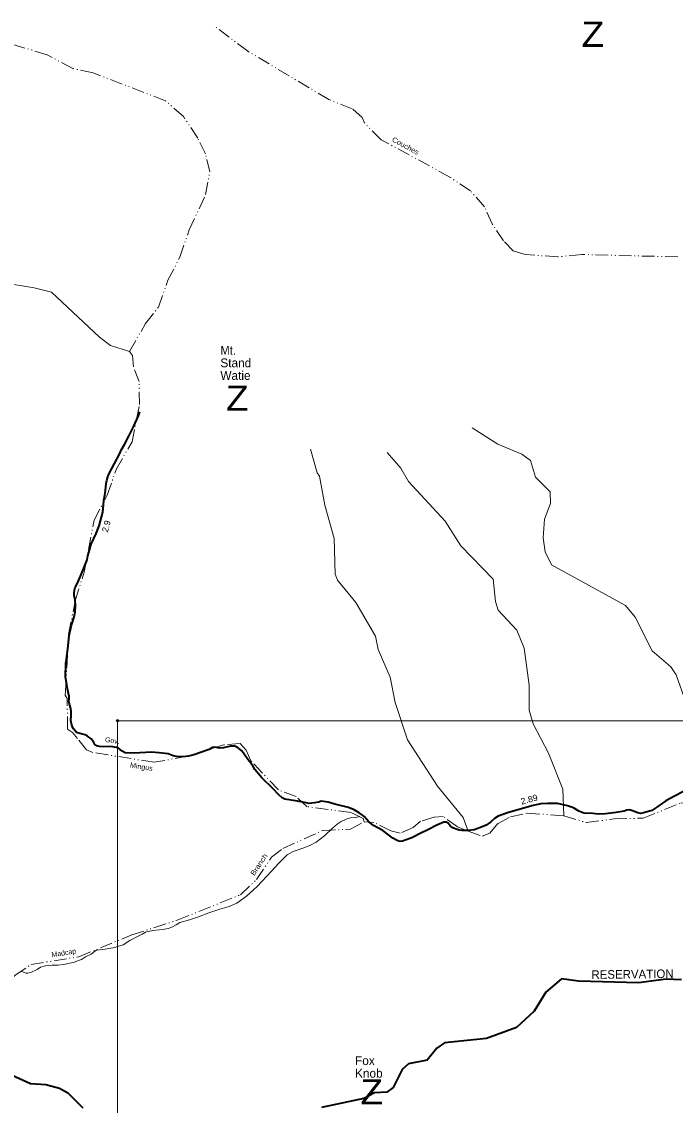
# Model space of a CAD drawing. Extents: x 157457 to 232944, y 178360 to 224130.
# Drawn here: x 215783 to 218376, y 203484 to 207786 of the extents above; entities that cross this region are included whole.
import ezdxf
from ezdxf.enums import TextEntityAlignment as Align

# ---------------------------------------------------------------- set-up
doc = ezdxf.new("R2010")
doc.units = 0
doc.header["$LTSCALE"] = 10
doc.header["$PDMODE"] = 32
doc.header["$PDSIZE"] = 5
doc.linetypes.add('DASH_DOUBLE_DOT', pattern=[9.2, 5, -1.2, 0.3, -1.2, 0.3, -1.2])
for name, color, linetype, lineweight in [('1', 7, 'Continuous', 40), ('11', 7, 'Continuous', 40), ('13', 7, 'Continuous', 25), ('17', 7, 'Continuous', 25), ('35', 7, 'Continuous', 13), ('38', 7, 'Continuous', 35), ('53', 7, 'Continuous', 40), ('59', 7, 'DASH_DOUBLE_DOT', 13), ('63', 7, 'Continuous', 13)]:
    doc.layers.add(name, color=color, linetype=linetype, lineweight=lineweight)
doc.layers.add('19', color=7, linetype='Continuous')
doc.layers.add('21', color=7, linetype='Continuous')

msp = doc.modelspace()

# ---------------------------------------------------------------- linework, layer by layer
at = {"layer": '1'}
msp.add_point((216163.31, 205010.92), dxfattribs=at)
at = {"layer": '35'}
for points in [[(216163.31, 204114.49), (216185.93, 204120.98), (216211.71, 204138.76), (216247.24, 204156.76), (216260.36, 204163.51), (216273.5, 204171.48), (216303.68, 204178.07), (216327.64, 204181.31), (216341.07, 204181.95), (216363.82, 204185.83), (216378.15, 204191.94), (216395.56, 204200.31), (216410.64, 204210.62), (216448.88, 204220.58), (216484.17, 204232.44), (216525.13, 204247.77), (216568.46, 204262.33), (216605.49, 204272.93), (216636.6, 204286.27), (216675.02, 204314.46), (216716.93, 204352.88), (216773.85, 204413.25), (216802.09, 204444.38), (216825.67, 204468.36), (216835.87, 204478.88), (216860.27, 204491.87), (216875.73, 204496.68), (216912.88, 204510.32), (216925.9, 204515.24), (216951.54, 204529.36), (216985.05, 204556), (217015.56, 204585.14), (217034.52, 204600.19), (217049.67, 204611.16), (217070.15, 204620.02), (217086.89, 204625.35), (217106.49, 204626.97), (217123.69, 204630.47)], [(215782.37, 204015.9), (215801.02, 204009.55), (215807.09, 204008.7), (215812.66, 204009.68), (215821.31, 204012.38), (215843.72, 204023.57), (215857.55, 204032.13), (215877.91, 204038.56), (215902.47, 204041.17), (215925.63, 204040.77), (215948.3, 204043.43), (215987.64, 204050.88), (216019.94, 204062.91), (216036.25, 204073.8), (216058.65, 204084.39), (216072.6, 204096), (216079.45, 204099.94), (216114.47, 204104.55), (216136.54, 204107.83), (216152.58, 204111.41), (216163.31, 204114.49)]]:
    msp.add_lwpolyline(points, dxfattribs=at)
at = {"layer": '38'}
msp.add_line((216245.98, 206221.15), (216251.53, 206237.95), dxfattribs=at)
for points in [[(216961.46, 204687.59), (216944.9, 204685.3), (216922.77, 204681.96), (216905.3, 204686.4), (216877.43, 204691.89), (216827.17, 204699.54), (216815.81, 204704.88), (216802.89, 204717.09), (216779.55, 204741.88), (216735.04, 204784.03), (216707.24, 204817.62), (216699.29, 204831.38), (216677.4, 204861.62), (216656.1, 204891.18), (216637.86, 204905.99), (216627.04, 204910.17), (216611.19, 204910.24), (216583.44, 204903.48), (216569.32, 204901.69), (216549.42, 204906.17), (216540.19, 204904.77), (216527.03, 204896.2), (216465.1, 204875.06), (216444.15, 204869.87), (216423.86, 204867.1), (216397.13, 204868.86), (216383.16, 204871.33), (216363.39, 204879.47), (216328.78, 204883.45), (216297.2, 204886.03), (216229.33, 204881.65), (216192.78, 204883.23), (216180.86, 204890.48), (216166.18, 204903.33), (216163.31, 204903.9), (216158.29, 204904.89), (216135.92, 204908.26), (216108.42, 204907.65), (216091.98, 204908.96), (216080.52, 204911.93), (216073.43, 204917.07), (216067.78, 204927.12), (216057.9, 204939.14), (216043.79, 204950.09), (216034.19, 204954.79), (216019.09, 204958.51), (216004.68, 204963.36), (215996.4, 204969.87), (215988.28, 204978.75), (215984.87, 204984.97), (215982.18, 204993.62), (215978.1, 205012.11), (215978.99, 205032.21), (215979.67, 205048.04), (215978.36, 205059.1), (215972.98, 205076.4), (215970.47, 205088.09), (215970.82, 205096.62), (215971.27, 205106.97), (215964.01, 205137.17), (215960.86, 205162.35), (215956.29, 205183.9), (215958.04, 205238.11), (215962.23, 205264.73), (215966.57, 205308.47), (215971.41, 205349.15), (215979.92, 205390.86), (215990.51, 205423.32), (215994.44, 205443.3), (215996.11, 205468.87), (215995.17, 205489.06), (215990.56, 205508.78), (215990.92, 205517.25), (215992, 205528.81), (215995.57, 205539.65), (216004.2, 205556.97), (216019.88, 205594.09), (216034.86, 205630.06), (216043.07, 205650.44), (216044.96, 205665.64), (216048.59, 205679.46), (216058.56, 205712), (216078.66, 205753.84), (216090.38, 205785.06), (216104.31, 205838.73), (216106.78, 205867.88), (216108.78, 205885.52), (216112.72, 205906.04), (216114.74, 205924.9), (216118.4, 205952.19), (216120.78, 205964.89), (216125.03, 205979.37), (216129.86, 205991.95), (216150.54, 206032.5), (216170.4, 206068.86), (216177.8, 206085.05), (216190.99, 206107.65), (216208.29, 206140.46), (216225.79, 206177.48), (216245.98, 206221.15)], [(218407.87, 204729.76), (218372.27, 204711.75), (218337.34, 204693.13), (218324.72, 204683.93), (218302.01, 204667.26), (218282.56, 204654.66), (218263.43, 204648.76), (218249.21, 204645.15), (218236.92, 204643.2), (218226.66, 204645.47), (218205.66, 204653.08), (218193.62, 204657.29), (218183.85, 204656.51), (218173.27, 204652.08), (218141.27, 204646.14), (218119.21, 204643.47), (218098.4, 204641.94), (218069.66, 204640.74), (218048.42, 204642.26), (218012.5, 204644.44), (217992.71, 204651.97), (217971.35, 204665.74), (217947.85, 204673.47), (217908.58, 204681.87), (217888.48, 204682.76), (217868.37, 204682.98), (217842.68, 204681.66), (217811.87, 204674.47), (217760.02, 204660.27), (217709.99, 204645.96), (217673.38, 204631.7), (217657.71, 204622.62), (217641.82, 204608.07), (217625.49, 204596.57), (217609.33, 204589.94), (217577.71, 204578.5), (217551.98, 204575.36), (217528.22, 204575.77), (217518.48, 204576.82), (217502.25, 204581.77), (217492.65, 204586.48), (217482.61, 204593.63), (217474.52, 204603.72), (217466.75, 204608.33), (217457.67, 204608.69), (217448.33, 204604.86), (217429.62, 204595.9), (217394.08, 204577.35), (217362.94, 204562.79), (217330.5, 204546.55), (217307.52, 204537.75), (217293.27, 204532.3), (217284.72, 204531.43), (217279.25, 204532.28), (217272.06, 204535.65), (217255.44, 204545.49), (217215.87, 204575.9), (217178.88, 204594.56), (217159.36, 204609.46), (217141.38, 204630.97), (217134.28, 204635.56), (217121.24, 204645.27), (217101.68, 204657.73), (217079.49, 204666.65), (217024.51, 204679.39), (216998.64, 204687.22), (216970.21, 204692.11), (216961.46, 204687.59)]]:
    msp.add_lwpolyline(points, dxfattribs=at)
at = {"layer": '53'}
for points in [[(218400.44, 203981.94), (218339.42, 203984.64), (218229.31, 203970.86), (217991.53, 203976.55), (217924.62, 203986.34), (217861.86, 203933.98), (217815.22, 203857.66), (217745.17, 203793.52), (217626.59, 203750), (217460.55, 203732.97), (217428.94, 203711.38), (217390.59, 203663.77), (217317.3, 203649.52), (217291.5, 203625.89), (217257.02, 203554.45), (217231.28, 203536.86), (217182.67, 203534.36), (217139.44, 203510.78), (216972.2, 203475.84)], [(216026.78, 203473.47), (215968.55, 203531.06), (215933.27, 203551.38), (215878.53, 203566.06), (215817.7, 203569.75), (215698.41, 203624.02)]]:
    msp.add_lwpolyline(points, dxfattribs=at)
at = {"layer": '59'}
for points in [[(218385.12, 206852.38), (218004.27, 206861.97), (217909.83, 206852.86), (217780.56, 206861.42), (217732.92, 206876.38), (217693.98, 206916.16), (217648.64, 206984.05), (217618.5, 207051.66), (217562.81, 207114.75), (217481.28, 207169.39), (217208.12, 207317.81), (217142.41, 207384.12), (217133.12, 207405.31), (217094.02, 207440.09), (217001.56, 207476.94), (216679.48, 207669.36), (216544.08, 207771.05)], [(216210.83, 206476.77), (216274.11, 206588.5), (216325.2, 206652.48), (216362.91, 206759.72), (216410.11, 206851.77), (216447.83, 206960.02), (216512.36, 207099.72), (216529.05, 207190.38), (216511.8, 207261.72), (216481.48, 207324.31), (216424.2, 207410.45), (216353.17, 207471.88), (216065.73, 207583.59), (215985.08, 207600.2), (215883.3, 207655.23), (215624.84, 207732.39)], [(215956.7, 205128.88), (215968.83, 205353.67), (215995, 205487.14), (216030.39, 205600.42), (216069.88, 205806.62), (216122.48, 205906.56), (216157.48, 206008.88), (216220.67, 206118.59), (216250.02, 206267), (216248.89, 206358.02), (216225.97, 206415.48), (216222.83, 206461.52), (216210.83, 206476.77)], [(216004.12, 204940.53), (215985, 204964.38), (215965.2, 204977.77), (215962.89, 205099.8), (215955.84, 205112.95), (215956.7, 205128.88)], [(217141.3, 204609.31), (217136.81, 204622.39), (217089.55, 204647.33), (216915.2, 204669.83), (216871.19, 204709.7), (216801.16, 204736.09), (216691.8, 204852.27), (216673.31, 204893.64), (216649.02, 204920.12), (216585.23, 204915.39), (216440.97, 204870.28), (216307.75, 204845.92), (216065.41, 204884.77), (216040.44, 204895.27), (216004.12, 204940.53)], [(217932.89, 204633.5), (218023.23, 204606.7), (218133.2, 204621.52), (218247.69, 204624.22), (218397.7, 204684.23), (218550.44, 204690.17), (218654.28, 204739.09), (218729.14, 204766.61), (218794.78, 204814.3), (218800.52, 204829.17)], [(215682.91, 203920.47), (215757.58, 204000.95), (215820.42, 204043.7), (216009.83, 204073.92), (216219.5, 204160.73), (216399.97, 204219.12), (216650.92, 204320.11), (216714.56, 204380.84), (216774.34, 204469.64), (216819.02, 204503.75), (216977.19, 204575.58), (217086.72, 204580.41), (217141.3, 204609.31)], [(217554.06, 204573.06), (217511.58, 204589.92), (217454.91, 204631.05), (217419.17, 204627.75), (217365.11, 204611.84), (217336.11, 204587.42), (217284.27, 204564.45), (217246.53, 204574.2), (217179.39, 204607.53), (217141.3, 204609.31)], [(217554.06, 204573.06), (217609.11, 204552.97), (217640.14, 204564.34), (217672.3, 204603.7), (217721.75, 204629.73), (217788.48, 204644.38), (217932.89, 204633.5)]]:
    msp.add_lwpolyline(points, dxfattribs=at)
at = {"layer": '59', "linetype": 'Continuous'}
for points in [[(216210.83, 206476.77), (216135.61, 206500.27), (216091.27, 206533.14), (215900.77, 206711.95), (215832.88, 206729.3), (215704.19, 206750.86), (215558.14, 206782.77), (215511.19, 206812.72), (215449.69, 206918.94), (215448.03, 206939.97), (215407.38, 206997.77), (215325.5, 207044.41), (215252.72, 207123.84), (215210.33, 207201.69), (215166.77, 207251.55), (215112.47, 207289.62), (215000.55, 207345.86), (214946.27, 207382.94), (214871.06, 207465.44), (214771.33, 207510.44)], [(218800.52, 204829.17), (218759.19, 204872), (218682.14, 204913.55), (218545.14, 204919.28), (218505.56, 204944.06), (218482.42, 204995.52), (218417.62, 205084.8), (218379.12, 205193.58), (218357.61, 205224.98), (218284.14, 205288.47), (218216.23, 205421.81), (218177.62, 205468.58), (217884.66, 205629.41), (217858.94, 205680.92), (217851.19, 205737.08), (217856.95, 205810.95), (217879.97, 205873.5), (217879.45, 205919.52), (217820.98, 205977.67), (217801, 206044.06), (217766.5, 206068.75), (217671.61, 206108.64), (217570.22, 206173.67)], [(217554.06, 204573.06), (217533.53, 204627.47), (217432.2, 204751.48), (217313.05, 204934.86), (217263.66, 205083.83), (217245.09, 205184.2), (217196.45, 205293.17), (217186.09, 205346.36), (217108, 205479.92), (217035.61, 205569.36), (217026.45, 205592.55), (217022.47, 205734.62), (216984.97, 205866.36), (216964.53, 205981.77), (216954.98, 205994.94), (216928.56, 206089.47)], [(217932.89, 204633.5), (217929.88, 204739.56), (217872.55, 204882.7), (217811.5, 204998.91), (217796.08, 205053.22), (217795.31, 205152.22), (217776.22, 205298.61), (217746.3, 205370.19), (217673.5, 205449.66), (217662.25, 205483.86), (217653.41, 205573.03), (217524.5, 205705.61), (217462.62, 205802.83), (217316.98, 205960.72), (217286.22, 206013.33), (217233.05, 206076.39)]]:
    msp.add_lwpolyline(points, dxfattribs=at)
at = {"layer": '63'}
for p, q in [((216163.31, 204114.49), (216163.31, 204903.9)), ((216163.31, 203431.27), (216163.31, 204114.49))]:
    msp.add_line(p, q, dxfattribs=at)
msp.add_lwpolyline([(216163.31, 204903.9), (216163.31, 205010.92), (219009.14, 205010.92)], dxfattribs=at)

# ---------------------------------------------------------------- texts
at = {"layer": '11'}
msp.add_text('Gov.', height=20, rotation=351.426, dxfattribs=at).set_placement((216141.17, 204922.64), align=Align.CENTER)
at = {"layer": '13', "width": 1.1}
for p in [(218048.6, 207686.25), (216638.18, 206241.64), (217171.33, 203488.06)]:
    msp.add_text('Z', height=100, dxfattribs=at).set_placement(p, align=Align.CENTER)
at = {"layer": '13', "width": 0.95}
msp.add_text('Mt.', height=35, dxfattribs=at).set_placement((216571.01, 206464.21))
at = {"layer": '13'}
for s, p in [('Stand', (216571.01, 206414.21)), ('Watie', (216571.01, 206364.21)), ('Fox', (217105.22, 203644.11)), ('Knob', (217105.22, 203594.11))]:
    msp.add_text(s, height=35, dxfattribs=at).set_placement(p)
at = {"layer": '17'}
msp.add_text('2.9', height=25, rotation=75.447, dxfattribs=at).set_placement((216130.36, 205779.88), align=Align.CENTER)
at = {"layer": '17', "width": 1.05}
msp.add_text('2.89', height=25, rotation=15.32, dxfattribs=at).set_placement((217799.04, 204686.51), align=Align.CENTER)
at = {"layer": '19'}
msp.add_text('RESERVATION', height=34, rotation=0.722, dxfattribs=at).set_placement((218205.94, 203988), align=Align.CENTER)
at = {"layer": '21'}
for s, rotation, width, p in [('Couches', 331.482, 1.1, (217300.54, 207284.67)), ('Mingus', 350.894, 1.05, (216256.2, 204818.74)), ('Branch', 56.05, 1.15, (216732.47, 204434.31))]:
    msp.add_text(s, height=20, rotation=rotation, dxfattribs=dict(at, width=width)).set_placement(p, align=Align.CENTER)
msp.add_text('Madcap', height=20, rotation=9.065, dxfattribs=at).set_placement((215951.26, 204079.77), align=Align.CENTER)

doc.saveas('drawing.dxf')
